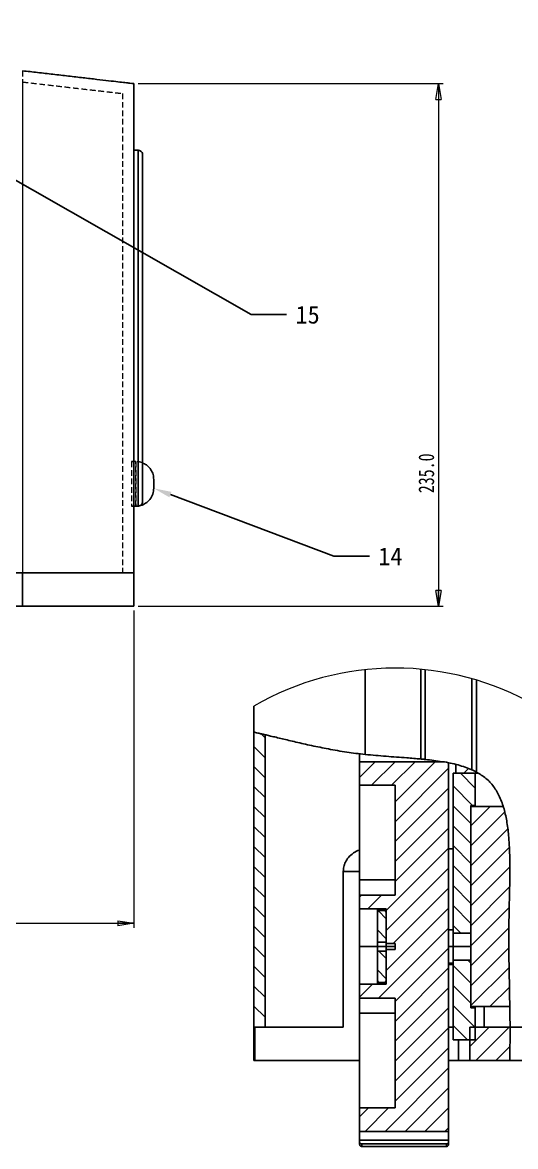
# Model space of a CAD drawing. Header units: millimetres. Extents: x 15 to 1184, y 5 to 836.
# Drawn here: x 649.1 to 759.9, y 407.8 to 660.5 of the extents above; entities that cross this region are included whole.
import ezdxf
from ezdxf import colors
from ezdxf.entities.mleader import LeaderData, LeaderLine
from ezdxf.math import Vec2, Vec3

# ---------------------------------------------------------------- set-up
doc = ezdxf.new("R2010")
doc.units = ezdxf.units.MM
doc.linetypes.add('HIDDEN', pattern=[1.905, 1.27, -0.635])
doc.styles.add('SLDTEXTSTYLE0', font='TXT', dxfattribs={"width": 0.75})
doc.dimstyles.new('SLDDIMSTYLE0', dxfattribs={"dimtxt": 3.5, "dimasz": 3.556, "dimexe": 0, "dimexo": 0.0625, "dimgap": 0.875, "dimtad": 1, "dimdec": 1, "dimlfac": 2, "dimrnd": 1e-09, "dimzin": 4, "dimdsep": 46, "dimtxsty": 'SLDTEXTSTYLE0', "dimblk1": 'CLOSED', "dimblk2": 'CLOSED', "dimsah": 1, "dimcen": 0.09, "dimadec": 0, "dimazin": 1, "dimtfac": 1, "dimtdec": 1, "dimtofl": 0, "dimtmove": 0, "dimatfit": 3, "dimldrblk": 'CLOSED', "dimfxl": 1, "dimfrac": 2, "dimtolj": 1, "dimtzin": 12, "dimarcsym": 0})

# ---------------------------------------------------------------- blocks, each defined once
blk = doc.blocks.new('_Closed')
at = {"color": 0, "linetype": 'ByBlock', "lineweight": -2}
for p, q in [((-1, 0.166667), (0, 0)), ((-1, 0.166667), (-1, -0.166667)), ((0, 0), (-1, -0.166667)), ((0, 0), (-1, 0))]:
    blk.add_line(p, q, dxfattribs=at)
blk = doc.blocks.new('_D')
at = {"color": 7, "linetype": 'Continuous', "lineweight": 0, "transparency": 16777216}
for p, q in [((74.06, 528.28), (74.06, 456.96)), ((674.06, 528.28), (674.06, 456.96)), ((74.06, 457.96), (674.06, 457.96))]:
    blk.add_line(p, q, dxfattribs=at)
at = {"color": 7, "linetype": 'Continuous', "lineweight": 18, "transparency": 16777216, "xscale": 3.556, "yscale": 3.556, "rotation": 180}
blk.add_blockref('_Closed', (74.06, 457.96, -3.74), dxfattribs=at)
at = {"color": 7, "linetype": 'Continuous', "lineweight": 18, "transparency": 16777216, "xscale": 3.556, "yscale": 3.556}
blk.add_blockref('_Closed', (674.06, 457.96, -3.74), dxfattribs=at)
at = {"color": 7, "linetype": 'Continuous', "lineweight": 18, "transparency": 16777216, "insert": (362.39, 462.48), "char_height": 3.5, "attachment_point": 1, "style": 'SLDTEXTSTYLE0'}
blk.add_mtext('1200.0', dxfattribs=at)
blk = doc.blocks.new('_D_1')
at = {"color": 7, "linetype": 'Continuous', "lineweight": 0, "transparency": 16777216}
for p, q in [((675.06, 646.78), (743.56, 646.78)), ((742.56, 646.78), (742.56, 529.28)), ((675.06, 529.28), (743.56, 529.28))]:
    blk.add_line(p, q, dxfattribs=at)
at = {"color": 7, "linetype": 'Continuous', "lineweight": 18, "transparency": 16777216, "xscale": 3.556, "yscale": 3.556}
for p, rotation in [((742.56, 646.78, -3.74), 90.00000000000317), ((742.56, 529.28, -3.74), 270.0000000000031)]:
    blk.add_blockref('_Closed', p, dxfattribs=dict(at, rotation=rotation))
at = {"color": 7, "linetype": 'Continuous', "lineweight": 18, "transparency": 16777216, "insert": (738.05, 554.69), "char_height": 3.5, "attachment_point": 1, "rotation": 90, "style": 'SLDTEXTSTYLE0'}
blk.add_mtext('235.0', dxfattribs=at)
blk = doc.blocks.new('SW_HATCH_0')
at = {"color": 0, "linetype": 'Continuous', "lineweight": 18}
for p, q in [((-51.24, 65.99), (-50.36, 65.11)), ((-52.86, 63.12), (-50.36, 60.62)), ((-52.86, 58.63), (-50.36, 56.13)), ((-25.62, 59.69), (-29.12, 56.19)), ((-21.13, 59.69), (-26.41, 54.41)), ((-16.64, 59.69), (-21.92, 54.41)), ((-12.15, 59.69), (-21.12, 50.72)), ((-9.12, 58.23), (-21.12, 46.23)), ((-4.64, 58.22), (-5.72, 57.14)), ((-6.47, 57.14), (-3.12, 53.8)), ((-52.86, 54.14), (-50.36, 51.64)), ((-9.12, 53.74), (-21.12, 41.74)), ((-8.12, 54.31), (-3.71, 49.89)), ((-52.86, 49.65), (-50.36, 47.15)), ((-9.12, 49.25), (-21.12, 37.25)), ((-8.12, 49.82), (-4.12, 45.82)), ((0.25, 49.64), (-4.12, 45.27)), ((3.52, 48.42), (-4.12, 40.78)), ((-52.86, 45.16), (-50.36, 42.66)), ((-9.12, 44.76), (-21.12, 32.76)), ((-8.12, 45.33), (-4.12, 41.33)), ((4.22, 44.63), (-4.12, 36.29)), ((-52.86, 40.67), (-50.36, 38.17)), ((-8.12, 40.84), (-4.12, 36.84)), ((4.56, 40.48), (-4.12, 31.8)), ((-9.12, 40.27), (-23.12, 26.27)), ((-52.86, 36.18), (-50.36, 33.68)), ((-9.12, 35.78), (-23.12, 21.78)), ((-8.12, 36.35), (-4.12, 32.35)), ((4.66, 36.09), (-4.12, 27.31)), ((-52.86, 31.69), (-50.36, 29.19)), ((-9.12, 31.29), (-21.59, 18.82)), ((-8.12, 31.86), (-4.12, 27.86)), ((4.61, 31.55), (-4.12, 22.82)), ((-28.65, 29.72), (-29.12, 29.25)), ((-24.16, 29.72), (-27.27, 26.61)), ((-52.86, 27.2), (-50.36, 24.7)), ((-24.9, 26.18), (-23.12, 24.41)), ((-9.12, 26.8), (-23.12, 12.8)), ((-8.12, 27.37), (-4.12, 23.37)), ((4.51, 26.96), (-4.12, 18.33)), ((-8.12, 22.88), (-6.4, 21.16)), ((-52.86, 22.71), (-50.36, 20.21)), ((-25.12, 21.92), (-23.12, 19.92)), ((-9.12, 22.31), (-24.87, 6.56)), ((4.43, 22.39), (-4.12, 13.84)), ((-52.86, 18.22), (-50.36, 15.72)), ((-9.12, 17.82), (-21.12, 5.82)), ((4.43, 17.9), (-4.12, 9.35)), ((-24.81, 17.12), (-23.12, 15.43)), ((-22.95, 17.46), (-23.12, 17.29)), ((-52.86, 13.73), (-50.36, 11.23)), ((-25.12, 12.93), (-23.12, 10.93)), ((-9.12, 13.33), (-21.12, 1.33)), ((-8.12, 13.9), (-4.12, 9.9)), ((-4.86, 15.13), (-4.12, 14.39)), ((4.48, 13.46), (-4.12, 4.86)), ((-52.86, 9.24), (-50.36, 6.74)), ((-26.24, 9.68), (-29.12, 6.8)), ((-9.12, 8.84), (-21.12, -3.16)), ((-8.12, 9.41), (-4.12, 5.41)), ((4.56, 9.05), (0.15, 4.64)), ((-52.86, 4.75), (-50.36, 2.25)), ((-9.12, 4.35), (-21.12, -7.65)), ((-8.12, 4.92), (-3.12, -0.08)), ((-52.86, 0.26), (-52.59, 0)), ((-8.12, 0.43), (-4.84, -2.86)), ((0, 0), (-4.36, -4.36)), ((4.49, 0), (-3.01, -7.5)), ((-9.12, -0.14), (-21.12, -12.14)), ((-9.12, -4.63), (-21.12, -16.63)), ((4.7, -4.28), (1.48, -7.5)), ((-9.12, -9.12), (-23.4, -23.4)), ((-9.12, -13.61), (-18.91, -23.4)), ((-27.1, -18.12), (-29.12, -20.14)), ((-22.61, -18.12), (-27.89, -23.4)), ((-9.12, -18.1), (-14.42, -23.4)), ((-9.12, -22.59), (-9.93, -23.4))]:
    blk.add_line(p, q, dxfattribs=at)

msp = doc.modelspace()

# ---------------------------------------------------------------- linework, layer by layer
at = {"color": 7, "linetype": 'HIDDEN', "lineweight": 18}
for p, q in [((649.057, 649.668), (649.057, 536.783)), ((649.057, 647.151), (649.057, 536.783)), ((671.557, 644.555), (671.557, 536.783)), ((675.057, 631.783), (675.057, 551.783)), ((675.057, 551.783), (675.057, 631.783)), ((675.057, 631.783), (675.057, 551.783)), ((673.557, 561.783), (673.557, 551.783)), ((674.557, 561.783), (673.557, 561.783)), ((673.557, 561.783), (674.057, 561.783)), ((673.557, 561.783), (673.557, 551.783)), ((674.557, 551.783), (674.557, 561.783)), ((674.557, 561.783), (674.557, 551.783)), ((674.057, 551.783), (673.557, 551.783)), ((673.557, 551.783), (674.057, 551.783)), ((674.557, 551.783), (675.554, 551.923)), ((649.057, 536.783), (649.057, 529.283))]:
    msp.add_line(p, q, dxfattribs=at)
at = {"color": 7, "linetype": 'Continuous', "lineweight": 25}
for p, q in [((674.057, 646.783), (674.057, 536.783)), ((675.057, 631.783), (674.057, 631.783)), ((675.057, 551.783), (675.057, 631.783)), ((676.057, 630.783), (676.057, 552.783)), ((678.557, 557.783), (678.557, 555.783)), ((675.057, 551.783), (674.057, 551.783)), ((649.057, 536.783), (426.557, 536.783)), ((674.057, 536.783), (649.057, 536.783)), ((649.057, 529.283), (649.057, 536.783)), ((649.057, 536.783), (674.057, 536.783)), ((674.057, 536.783), (674.057, 529.283)), ((426.557, 529.283), (649.057, 529.283)), ((674.057, 529.283), (649.057, 529.283)), ((726.072, 514.993), (726.072, 495.936)), ((738.572, 494.913), (738.572, 515.09)), ((739.572, 514.99), (739.572, 494.813)), ((750.072, 492.476), (750.072, 512.953)), ((751.072, 512.661), (751.072, 491.987)), ((701.072, 506.822), (701.072, 500.943)), ((701.072, 434.582), (701.072, 500.943)), ((703.572, 434.582), (703.572, 500.372)), ((724.81, 494.273), (724.81, 496.081)), ((743.481, 494.273), (724.81, 494.273)), ((724.81, 494.273), (724.81, 488.993)), ((741.444, 494.592), (741.478, 494.644)), ((744.81, 494.06), (744.81, 411.177)), ((746.462, 493.691), (746.462, 491.725)), ((745.81, 455.741), (745.81, 491.725)), ((745.81, 491.725), (750.81, 491.725)), ((746.462, 491.725), (751.539, 491.725)), ((750.81, 491.725), (750.81, 484.475)), ((724.81, 488.993), (732.81, 488.993)), ((724.81, 488.993), (724.81, 467.725)), ((732.81, 464.305), (732.81, 488.993)), ((749.81, 484.475), (750.81, 484.475)), ((749.81, 484.475), (749.81, 455.741)), ((749.81, 439.225), (749.81, 484.225)), ((749.81, 484.225), (757.106, 484.225)), ((750.81, 484.475), (750.81, 484.225)), ((744.81, 474.725), (745.81, 474.725)), ((721.16, 434.582), (721.16, 469.582)), ((721.16, 469.582), (724.81, 469.582)), ((732.81, 467.725), (724.81, 467.725)), ((724.81, 467.725), (724.81, 464.305)), ((724.81, 464.305), (724.81, 461.19)), ((724.81, 464.305), (732.81, 464.305)), ((724.81, 461.19), (730.81, 461.19)), ((724.81, 452.725), (724.81, 461.19)), ((728.81, 460.417), (728.81, 461.19)), ((728.81, 460.417), (729.06, 460.809)), ((728.81, 453.749), (728.81, 460.417)), ((729.06, 461.19), (729.06, 460.809)), ((729.06, 460.809), (730.56, 460.809)), ((730.56, 461.19), (730.56, 460.809)), ((730.56, 460.809), (730.81, 460.417)), ((730.81, 453.406), (730.81, 461.19)), ((730.81, 453.749), (730.81, 460.417)), ((745.81, 456.475), (744.81, 456.475)), ((745.81, 455.741), (749.81, 455.741)), ((745.81, 455.741), (745.81, 452.725)), ((724.81, 444.26), (724.81, 452.725)), ((728.81, 452.725), (724.81, 452.725)), ((728.81, 453.749), (730.81, 453.749)), ((728.81, 452.725), (728.81, 453.749)), ((730.81, 452.725), (728.81, 452.725)), ((728.81, 451.701), (728.81, 452.725)), ((730.81, 453.406), (732.81, 453.406)), ((730.81, 452.725), (730.81, 453.406)), ((732.81, 452.725), (730.81, 452.725)), ((730.81, 452.044), (730.81, 452.725)), ((732.81, 452.044), (732.81, 453.406)), ((745.81, 452.725), (744.81, 452.725)), ((745.81, 452.725), (745.81, 449.709)), ((749.81, 452.725), (745.81, 452.725)), ((728.81, 445.034), (728.81, 451.701)), ((730.81, 451.701), (728.81, 451.701)), ((730.81, 444.26), (730.81, 452.044)), ((732.81, 452.044), (730.81, 452.044)), ((730.81, 445.034), (730.81, 451.701)), ((744.81, 448.975), (745.81, 448.975)), ((744.81, 448.725), (745.81, 448.725)), ((749.81, 449.709), (745.81, 449.709)), ((745.81, 431.725), (745.81, 449.709)), ((749.81, 449.709), (749.81, 438.975)), ((728.81, 444.26), (728.81, 445.034)), ((729.06, 444.641), (728.81, 445.034)), ((730.81, 445.034), (730.56, 444.641)), ((724.81, 444.26), (724.81, 441.145)), ((730.81, 444.26), (724.81, 444.26)), ((729.06, 444.641), (729.06, 444.26)), ((730.56, 444.641), (729.06, 444.641)), ((730.56, 444.641), (730.56, 444.26)), ((732.81, 441.145), (724.81, 441.145)), ((724.81, 441.145), (724.81, 437.725)), ((732.81, 416.457), (732.81, 441.145)), ((724.81, 437.725), (732.81, 437.725)), ((724.81, 437.725), (724.81, 416.457)), ((758.576, 439.225), (749.81, 439.225)), ((750.81, 438.975), (749.81, 438.975)), ((750.81, 439.225), (750.81, 438.975)), ((750.81, 438.975), (750.81, 431.725)), ((752.775, 439.225), (752.775, 434.582)), ((703.572, 434.582), (701.072, 434.582)), ((701.072, 434.582), (701.072, 427.082)), ((701.252, 427.082), (701.252, 434.582)), ((703.572, 434.582), (721.16, 434.582)), ((744.81, 434.582), (745.81, 434.582)), ((749.572, 434.582), (749.572, 427.082)), ((749.572, 434.582), (758.633, 434.582)), ((758.561, 427.082), (758.633, 434.582)), ((793.662, 434.582), (758.633, 434.582)), ((758.633, 434.582), (793.662, 434.582)), ((750.81, 431.725), (745.81, 431.725)), ((747.072, 427.082), (747.072, 431.725)), ((701.072, 427.082), (701.252, 427.082)), ((701.252, 427.082), (724.81, 427.082)), ((744.81, 427.082), (747.072, 427.082)), ((747.072, 427.082), (749.572, 427.082)), ((749.572, 427.082), (758.561, 427.082)), ((790.989, 427.082), (758.561, 427.082)), ((724.81, 416.457), (724.81, 411.177)), ((732.81, 416.457), (724.81, 416.457)), ((724.81, 411.177), (744.81, 411.177)), ((724.81, 409.198), (724.81, 411.177)), ((744.81, 411.177), (744.81, 409.198)), ((724.81, 409.198), (744.81, 409.198)), ((724.81, 408.826), (724.81, 409.198)), ((724.81, 408.27), (724.81, 408.834)), ((744.31, 408.345), (725.31, 408.345)), ((725.31, 408.345), (725.31, 407.767)), ((725.31, 407.767), (744.31, 407.767)), ((744.31, 408.345), (744.31, 407.767)), ((744.81, 409.198), (744.81, 408.826)), ((744.81, 408.826), (744.81, 408.27))]:
    msp.add_line(p, q, dxfattribs=at)
at = {"color": 7, "linetype": 'Continuous', "lineweight": 18}
msp.add_arc((732.81, 452.044), 63.308, 0, 120.08708, dxfattribs=at)
at = {"color": 7, "linetype": 'Continuous', "lineweight": 25}
for points, knots in [([(649.057, 649.668), (650.186, 649.538), (652.498, 649.271), (655.972, 648.87), (659.43, 648.471), (662.749, 648.088), (665.801, 647.736), (668.42, 647.434), (670.544, 647.189), (672.155, 647.003), (673.269, 646.874), (673.937, 646.797), (674.018, 646.788), (674.057, 646.783)], [0, 0, 0, 0, 0.0865494, 0.1772024, 0.2712643, 0.3678415, 0.4658821, 0.5642403, 0.6562347, 0.7465554, 0.8343832, 0.9190384, 1, 1, 1, 1]), ([(675.057, 631.783), (675.151, 631.775), (675.352, 631.758), (675.627, 631.623), (675.865, 631.403), (676.027, 631.112), (676.047, 630.892), (676.057, 630.783)], [0, 0, 0, 0, 0.1467542, 0.3161257, 0.5102478, 0.7577933, 1, 1, 1, 1]), ([(678.557, 557.783), (678.528, 558.151), (678.468, 558.898), (677.982, 559.969), (677.224, 560.811), (676.54, 561.313), (676.134, 561.445), (676.057, 561.469)], [0, 0, 0, 0, 0.2579015, 0.5246418, 0.7784405, 0.9583012, 1, 1, 1, 1]), ([(675.554, 551.923), (675.587, 551.927), (676.043, 551.986), (676.829, 552.446), (677.79, 553.296), (678.434, 554.47), (678.516, 555.349), (678.557, 555.783)], [0, 0, 0, 0, 0.0153407, 0.2107982, 0.4348181, 0.7204895, 1, 1, 1, 1]), ([(676.057, 552.783), (676.041, 552.644), (676.008, 552.367), (675.775, 552.055), (675.504, 551.879), (675.283, 551.798), (675.13, 551.788), (675.057, 551.783)], [0, 0, 0, 0, 0.3101202, 0.6161208, 0.7588957, 0.8860224, 1, 1, 1, 1]), ([(726.072, 495.936), (725.378, 496.012), (723.994, 496.164), (721.915, 496.451), (719.853, 496.784), (717.221, 497.262), (714.686, 497.785), (712.261, 498.324), (710.554, 498.717), (708.958, 499.092), (707.471, 499.447), (706.104, 499.773), (704.889, 500.062), (703.846, 500.308), (702.972, 500.512), (702.255, 500.677), (701.687, 500.806), (701.312, 500.89), (701.121, 500.932), (701.072, 500.943)], [0, 0, 0, 0, 0.0821411, 0.1637239, 0.2466075, 0.3277598, 0.4782349, 0.5509266, 0.6198047, 0.6841488, 0.7437073, 0.7995489, 0.849326, 0.8905423, 0.9255612, 0.954846, 0.9769958, 0.9941604, 1, 1, 1, 1]), ([(738.572, 494.913), (737.516, 495.005), (734.923, 495.23), (730.751, 495.503), (727.644, 495.791), (726.072, 495.936)], [0, 0, 0, 0, 0.2536208, 0.62249929, 1, 1, 1, 1]), ([(739.572, 494.813), (739.462, 494.825), (739.253, 494.846), (738.969, 494.874), (738.754, 494.895), (738.63, 494.907), (738.58, 494.912), (738.572, 494.913)], [0, 0, 0, 0, 0.3322972, 0.6271332, 0.8503163, 0.9766154, 1, 1, 1, 1]), ([(739.572, 494.813), (740.859, 494.662), (743.338, 494.369), (746.885, 493.686), (749.041, 492.867), (750.072, 492.476)], [0, 0, 0, 0, 0.36010978, 0.69397005, 1, 1, 1, 1]), ([(751.072, 491.987), (751.057, 491.995), (750.997, 492.027), (750.867, 492.095), (750.656, 492.202), (750.383, 492.335), (750.179, 492.428), (750.072, 492.476)], [0, 0, 0, 0, 0.04792224, 0.18221985, 0.39435417, 0.68537275, 1, 1, 1, 1]), ([(758.633, 434.582), (758.601, 437.065), (758.535, 442.096), (758.366, 449.693), (758.327, 456.562), (758.461, 462.593), (758.585, 467.693), (758.607, 472.58), (758.427, 476.876), (758.002, 480.554), (757.355, 483.616), (756.386, 486.364), (755.035, 488.719), (753.266, 490.663), (751.809, 491.542), (751.072, 491.987)], [0, 0, 0, 0, 0.1244458, 0.2521213, 0.3807916, 0.4686344, 0.5543791, 0.6364684, 0.7134747, 0.7696884, 0.8218167, 0.8700131, 0.9150848, 0.9570712, 1, 1, 1, 1]), ([(724.81, 474.393), (724.803, 474.392), (724.305, 474.324), (723.387, 473.799), (722.313, 472.883), (721.619, 471.772), (721.23, 470.686), (721.183, 469.942), (721.16, 469.582)], [0, 0, 0, 0, 0.00297345, 0.23317016, 0.47070317, 0.65566785, 0.83340459, 1, 1, 1, 1]), ([(724.812, 408.782), (724.811, 408.79), (724.81, 408.805), (724.81, 408.819), (724.81, 408.826)], [0, 0, 0, 0, 0.5607372, 1, 1, 1, 1]), ([(724.81, 408.826), (724.81, 408.735), (724.81, 408.59), (724.81, 408.419), (724.81, 408.324), (724.81, 408.285), (724.81, 408.27)], [0, 0, 0, 0, 0.4899995, 0.7849483, 0.9213363, 1, 1, 1, 1]), ([(724.81, 408.27), (724.81, 408.262), (724.81, 408.247), (724.811, 408.232), (724.812, 408.225)], [0, 0, 0, 0, 0.55879765, 1, 1, 1, 1]), ([(725.31, 408.345), (725.248, 408.351), (725.125, 408.363), (724.966, 408.46), (724.848, 408.604), (724.824, 408.722), (724.812, 408.782)], [0, 0, 0, 0, 0.2548774, 0.5050033, 0.7513552, 1, 1, 1, 1]), ([(724.812, 408.225), (724.824, 408.164), (724.84, 408.08), (724.903, 407.973), (724.967, 407.898), (725.054, 407.834), (725.167, 407.781), (725.255, 407.772), (725.31, 407.767)], [0, 0, 0, 0, 0.2499075, 0.3421613, 0.4997727, 0.6460125, 0.7782145, 1, 1, 1, 1]), ([(744.808, 408.782), (744.796, 408.722), (744.78, 408.641), (744.716, 408.539), (744.652, 408.467), (744.565, 408.407), (744.452, 408.357), (744.365, 408.35), (744.31, 408.345)], [0, 0, 0, 0, 0.24756864, 0.33858066, 0.49467431, 0.64084407, 0.77422579, 1, 1, 1, 1]), ([(744.31, 407.767), (744.372, 407.774), (744.496, 407.788), (744.654, 407.892), (744.771, 408.042), (744.795, 408.164), (744.808, 408.225)], [0, 0, 0, 0, 0.2504409, 0.4998606, 0.7489543, 1, 1, 1, 1]), ([(744.81, 408.826), (744.81, 408.817), (744.809, 408.803), (744.808, 408.788), (744.808, 408.782)], [0, 0, 0, 0, 0.5593643, 1, 1, 1, 1]), ([(744.808, 408.225), (744.808, 408.233), (744.81, 408.248), (744.81, 408.263), (744.81, 408.27)], [0, 0, 0, 0, 0.5611196, 1, 1, 1, 1])]:
    msp.add_open_spline(points, degree=3, knots=knots, dxfattribs=at)
at = {"color": 7, "linetype": 'HIDDEN', "lineweight": 18}
for points, knots in [([(649.057, 647.151), (650.073, 647.034), (652.154, 646.794), (655.28, 646.433), (658.392, 646.074), (661.38, 645.73), (664.127, 645.413), (666.484, 645.141), (668.395, 644.92), (669.846, 644.753), (670.848, 644.637), (671.449, 644.568), (671.522, 644.559), (671.557, 644.555)], [0, 0, 0, 0, 0.0865494, 0.1772024, 0.2712643, 0.3678415, 0.4658821, 0.5642403, 0.6562347, 0.7465554, 0.8343832, 0.9190384, 1, 1, 1, 1]), ([(676.057, 561.469), (675.848, 561.554), (675.384, 561.741), (674.85, 561.768), (674.557, 561.783)], [0, 0, 0, 0, 0.4520398, 1, 1, 1, 1])]:
    msp.add_open_spline(points, degree=3, knots=knots, dxfattribs=at)

# ---------------------------------------------------------------- block references
at = {"color": 7, "linetype": 'Continuous', "lineweight": 18}
msp.add_blockref('SW_HATCH_0', (753.929, 434.582), dxfattribs=at)

# ---------------------------------------------------------------- dimensions: what is measured, and where the dimension line sits
dim = msp.add_linear_dim(base=(742.557, 529.283), p1=(674.057, 646.783), p2=(674.057, 529.283), angle=90, dimstyle='SLDDIMSTYLE0', dxfattribs=at)
dim.commit()
dim.dimension.update_dxf_attribs({"geometry": '_D_1', "text_midpoint": (742.557, 560.511), "dimtype": 160})
dim = msp.add_linear_dim(base=(674.057, 457.965), p1=(74.057, 529.283), p2=(674.057, 529.283), dimstyle='SLDDIMSTYLE0', dxfattribs=at)
dim.commit()
dim.dimension.update_dxf_attribs({"geometry": '_D', "text_midpoint": (369.498, 457.965), "dimtype": 160})

# ---------------------------------------------------------------- leaders
ml = msp.add_multileader_mtext('Standard')
ml.set_content('16', color=256)
ml.set_leader_properties()
ml.build(insert=Vec2(0, 0))
ml.multileader.update_dxf_attribs({"text_right_attachment_type": 6})
ctx = ml.context
ctx.base_point, ctx.plane_origin = Vec3(703.406, 686.351), Vec3(561.356, 635.722)
ctx.right_attachment = 6
notes = []
notes.append((ctx, [(0, (1, 1, 0), (695.406, 686.351), (1, 0), 8, [(0, [(561.356, 635.722)], 0, [])])]))
ctx.mtext.insert, ctx.mtext.flow_direction = Vec3(705.406, 688.351), 5
ml = msp.add_multileader_mtext('Standard')
ml.set_content('15', color=256)
ml.set_leader_properties()
ml.build(insert=Vec2(0, 0))
ml.multileader.update_dxf_attribs({"text_right_attachment_type": 6})
ctx = ml.context
ctx.base_point, ctx.plane_origin = Vec3(708.414, 594.831), Vec3(622.077, 639.519)
ctx.right_attachment = 6
notes.append((ctx, [(0, (1, 1, 0), (700.414, 594.831), (1, 0), 8, [(0, [(622.077, 639.519)], 0, [])])]))
ctx.mtext.insert, ctx.mtext.flow_direction = Vec3(710.414, 596.831), 5
ml = msp.add_multileader_mtext('Standard')
ml.set_content('14', color=256)
ml.set_leader_properties()
ml.build(insert=Vec2(0, 0))
ml.multileader.update_dxf_attribs({"text_right_attachment_type": 6})
ctx = ml.context
ctx.base_point, ctx.plane_origin = Vec3(727.014, 540.492), Vec3(678.557, 555.783)
ctx.right_attachment = 6
notes.append((ctx, [(0, (1, 1, 0), (719.014, 540.492), (1, 0), 8, [(0, [(678.557, 555.783)], 0, [])])]))
ctx.mtext.insert, ctx.mtext.flow_direction = Vec3(729.014, 542.492), 5
for ctx, leaders in notes:
    for number, flags, end, landing, length, lines in leaders:
        leader = LeaderData()
        leader.index, (leader.has_last_leader_line, leader.has_dogleg_vector, leader.attachment_direction) = number, flags
        leader.last_leader_point, leader.dogleg_vector, leader.dogleg_length = Vec3(end), Vec3(landing), length
        for number, points, colour, breaks in lines:
            line = LeaderLine()
            line.index, line.vertices, line.color, line.breaks = number, Vec3.list(points), colors.encode_raw_color(colour), breaks
            leader.lines.append(line)
        ctx.leaders.append(leader)

doc.saveas('drawing.dxf')
